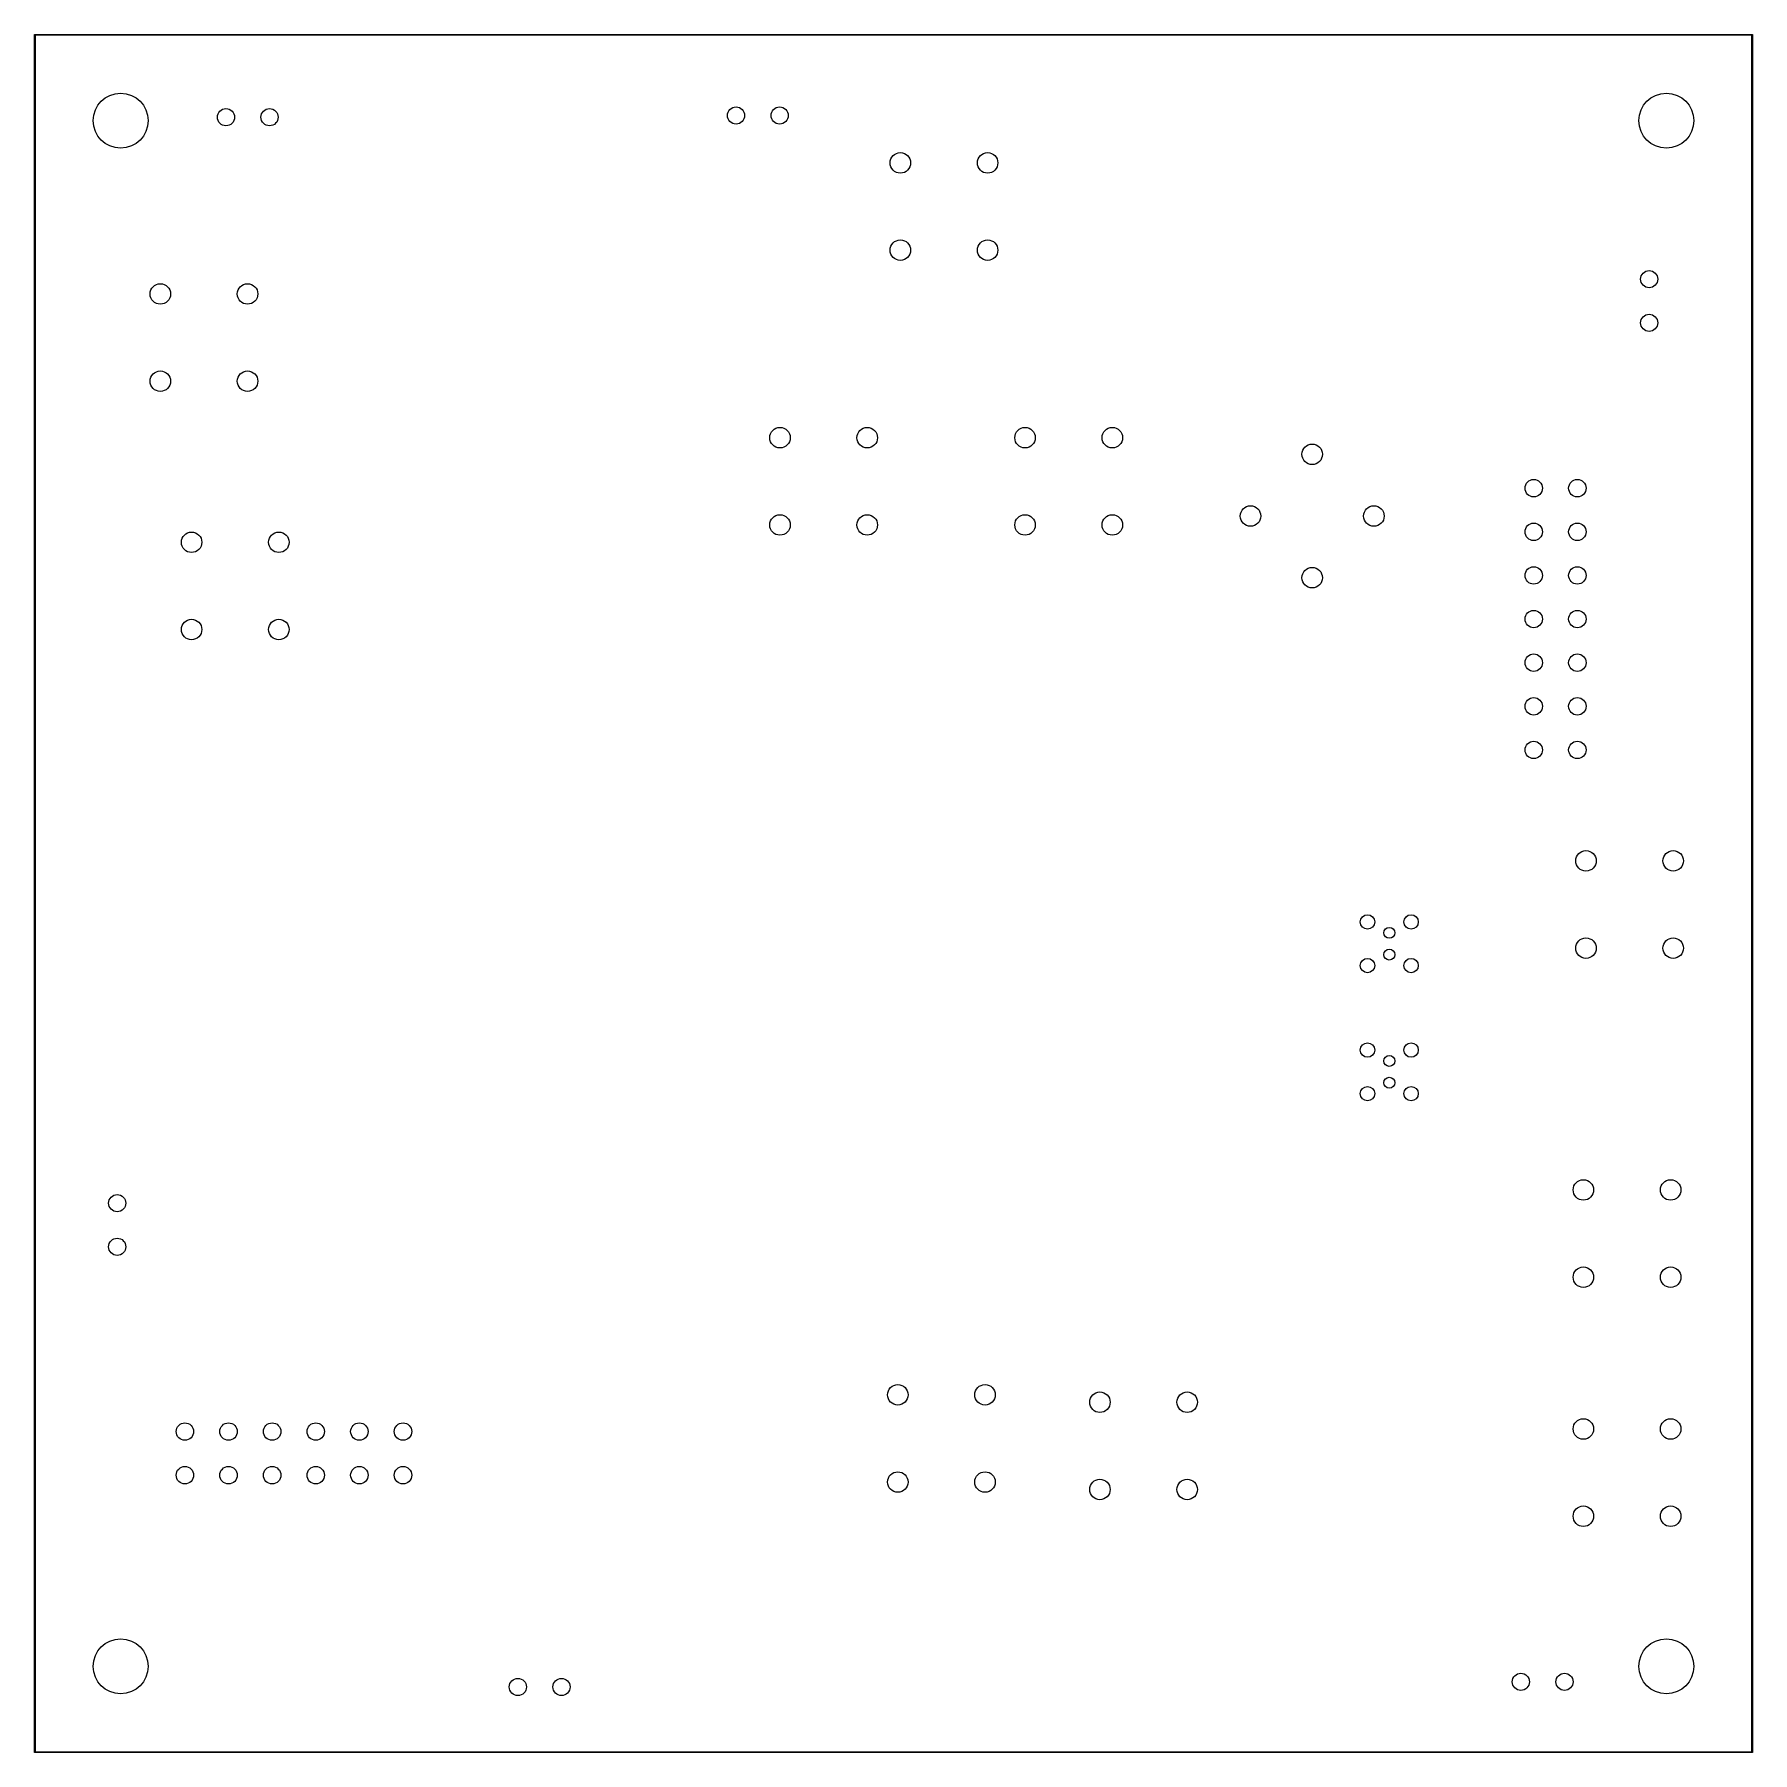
# Model space of a CAD drawing. Header units: millimetres. Extents: x 0 to 100, y 0 to 100.
import ezdxf

# ---------------------------------------------------------------- set-up
doc = ezdxf.new("R2010")
doc.units = ezdxf.units.MM
doc.layers.add('Edge.Cuts', color=254, linetype='CONTINUOUS', true_color=0xd0d2cd)

msp = doc.modelspace()

# ---------------------------------------------------------------- linework, layer by layer
at = {"layer": 'Edge.Cuts', "linetype": 'CONTINUOUS'}
for p, q in [((-0.025, 100), (-0.023097, 100.009567)), ((-0.025, 0), (-0.025, 100)), ((-0.023097, 100.009567), (-0.009567, 100.023097)), ((-0.009567, 100.023097), (0, 100.025)), ((0, 100.025), (100, 100.025)), ((0.025, 99.975), (0.025, 0.025)), ((99.975, 99.975), (0.025, 99.975)), ((99.975, 0.025), (99.975, 99.975)), ((100, 100.025), (100.009567, 100.023097)), ((100.009567, 100.023097), (100.023097, 100.009567)), ((100.023097, 100.009567), (100.025, 100)), ((100.025, 100), (100.025, 0)), ((-0.023097, -0.009567), (-0.025, 0)), ((0.025, 0.025), (99.975, 0.025)), ((100.025, 0), (100.023097, -0.009567)), ((-0.009567, -0.023097), (-0.023097, -0.009567)), ((0, -0.025), (-0.009567, -0.023097)), ((100, -0.025), (0, -0.025)), ((100.009567, -0.023097), (100, -0.025)), ((100.023097, -0.009567), (100.009567, -0.023097))]:
    msp.add_line(p, q, dxfattribs=at)
at = {"layer": 'Edge.Cuts'}
for centre, radius in [((5, 95), 1.6), ((5, 95), 1.599999), ((95, 95), 1.6), ((95, 95), 1.599999), ((11.13, 95.2), 0.5), ((11.13, 95.2), 0.5), ((13.67, 95.2), 0.5), ((13.67, 95.2), 0.5), ((40.83, 95.3), 0.5), ((40.83, 95.3), 0.5), ((43.37, 95.3), 0.5), ((43.37, 95.3), 0.5), ((50.4, 92.54), 0.5969), ((50.4, 92.54), 0.5969), ((55.48, 92.54), 0.5969), ((55.48, 92.54), 0.5969), ((50.4, 87.46), 0.5969), ((50.4, 87.46), 0.5969), ((55.48, 87.46), 0.5969), ((55.48, 87.46), 0.5969), ((94, 85.77), 0.5), ((94, 85.77), 0.5), ((7.31, 84.91), 0.5969), ((7.31, 84.91), 0.5969), ((12.39, 84.91), 0.5969), ((12.39, 84.91), 0.5969), ((94, 83.23), 0.5), ((94, 83.23), 0.5), ((7.31, 79.83), 0.5969), ((7.31, 79.83), 0.5969), ((12.39, 79.83), 0.5969), ((12.39, 79.83), 0.5969), ((43.39, 76.54), 0.5969), ((43.39, 76.54), 0.5969), ((48.47, 76.54), 0.5969), ((48.47, 76.54), 0.5969), ((57.66, 76.54), 0.5969), ((57.66, 76.54), 0.5969), ((62.74, 76.54), 0.5969), ((62.74, 76.54), 0.5969), ((74.38, 75.572102), 0.5969), ((74.38, 75.572102), 0.5969), ((87.28, 73.6), 0.508), ((87.28, 73.6), 0.508), ((89.82, 73.6), 0.508), ((89.82, 73.6), 0.508), ((43.39, 71.46), 0.5969), ((43.39, 71.46), 0.5969), ((48.47, 71.46), 0.5969), ((48.47, 71.46), 0.5969), ((57.66, 71.46), 0.5969), ((57.66, 71.46), 0.5969), ((62.74, 71.46), 0.5969), ((62.74, 71.46), 0.5969), ((70.787898, 71.98), 0.5969), ((70.787898, 71.98), 0.5969), ((77.972102, 71.98), 0.5969), ((77.972102, 71.98), 0.5969), ((9.13, 70.45), 0.5969), ((9.13, 70.45), 0.5969), ((14.21, 70.45), 0.5969), ((14.21, 70.45), 0.5969), ((87.28, 71.06), 0.508), ((87.28, 71.06), 0.508), ((89.82, 71.06), 0.508), ((89.82, 71.06), 0.508), ((74.38, 68.387898), 0.5969), ((74.38, 68.387898), 0.5969), ((87.28, 68.52), 0.508), ((87.28, 68.52), 0.508), ((89.82, 68.52), 0.508), ((89.82, 68.52), 0.508), ((87.28, 65.98), 0.508), ((87.28, 65.98), 0.508), ((89.82, 65.98), 0.508), ((89.82, 65.98), 0.508), ((9.13, 65.37), 0.5969), ((9.13, 65.37), 0.5969), ((14.21, 65.37), 0.5969), ((14.21, 65.37), 0.5969), ((87.28, 63.44), 0.508), ((87.28, 63.44), 0.508), ((89.82, 63.44), 0.508), ((89.82, 63.44), 0.508), ((87.28, 60.9), 0.508), ((87.28, 60.9), 0.508), ((89.82, 60.9), 0.508), ((89.82, 60.9), 0.508), ((87.28, 58.36), 0.508), ((87.28, 58.36), 0.508), ((89.82, 58.36), 0.508), ((89.82, 58.36), 0.508), ((90.32, 51.9), 0.5969), ((90.32, 51.9), 0.5969), ((95.4, 51.9), 0.5969), ((95.4, 51.9), 0.5969), ((77.6, 48.345), 0.4191), ((77.6, 48.345), 0.4191), ((78.87, 47.71), 0.3175), ((78.87, 47.71), 0.3175), ((80.14, 48.345), 0.4191), ((80.14, 48.345), 0.4191), ((90.32, 46.82), 0.5969), ((90.32, 46.82), 0.5969), ((95.4, 46.82), 0.5969), ((95.4, 46.82), 0.5969), ((77.6, 45.805), 0.4191), ((77.6, 45.805), 0.4191), ((78.87, 46.44), 0.3175), ((78.87, 46.44), 0.3175), ((80.14, 45.805), 0.4191), ((80.14, 45.805), 0.4191), ((77.6, 40.885), 0.4191), ((77.6, 40.885), 0.4191), ((80.14, 40.885), 0.4191), ((80.14, 40.885), 0.4191), ((78.87, 40.25), 0.3175), ((78.87, 40.25), 0.3175), ((78.87, 38.98), 0.3175), ((78.87, 38.98), 0.3175), ((77.6, 38.345), 0.4191), ((77.6, 38.345), 0.4191), ((80.14, 38.345), 0.4191), ((80.14, 38.345), 0.4191), ((90.17, 32.74), 0.5969), ((90.17, 32.74), 0.5969), ((95.25, 32.74), 0.5969), ((95.25, 32.74), 0.5969), ((4.8, 31.97), 0.5), ((4.8, 31.97), 0.5), ((4.8, 29.43), 0.5), ((4.8, 29.43), 0.5), ((90.17, 27.66), 0.5969), ((90.17, 27.66), 0.5969), ((95.25, 27.66), 0.5969), ((95.25, 27.66), 0.5969), ((50.25, 20.81), 0.5969), ((50.25, 20.81), 0.5969), ((55.33, 20.81), 0.5969), ((55.33, 20.81), 0.5969), ((62.02, 20.3781), 0.5969), ((62.02, 20.3781), 0.5969), ((67.1, 20.3781), 0.5969), ((67.1, 20.3781), 0.5969), ((8.74, 18.67), 0.508), ((8.74, 18.67), 0.508), ((11.28, 18.67), 0.508), ((11.28, 18.67), 0.508), ((13.82, 18.67), 0.508), ((13.82, 18.67), 0.508), ((16.36, 18.67), 0.508), ((16.36, 18.67), 0.508), ((18.9, 18.67), 0.508), ((18.9, 18.67), 0.508), ((21.44, 18.67), 0.508), ((21.44, 18.67), 0.508), ((90.17, 18.82), 0.5969), ((90.17, 18.82), 0.5969), ((95.25, 18.82), 0.5969), ((95.25, 18.82), 0.5969), ((8.74, 16.13), 0.508), ((8.74, 16.13), 0.508), ((11.28, 16.13), 0.508), ((11.28, 16.13), 0.508), ((13.82, 16.13), 0.508), ((13.82, 16.13), 0.508), ((16.36, 16.13), 0.508), ((16.36, 16.13), 0.508), ((18.9, 16.13), 0.508), ((18.9, 16.13), 0.508), ((21.44, 16.13), 0.508), ((21.44, 16.13), 0.508), ((50.25, 15.73), 0.5969), ((50.25, 15.73), 0.5969), ((55.33, 15.73), 0.5969), ((55.33, 15.73), 0.5969), ((62.02, 15.2981), 0.5969), ((62.02, 15.2981), 0.5969), ((67.1, 15.2981), 0.5969), ((67.1, 15.2981), 0.5969), ((90.17, 13.74), 0.5969), ((90.17, 13.74), 0.5969), ((95.25, 13.74), 0.5969), ((95.25, 13.74), 0.5969), ((5, 5), 1.6), ((5, 5), 1.599999), ((95, 5), 1.6), ((95, 5), 1.599999), ((28.13, 3.8), 0.5), ((28.13, 3.8), 0.5), ((30.67, 3.8), 0.5), ((30.67, 3.8), 0.5), ((86.53, 4.1), 0.5), ((86.53, 4.1), 0.5), ((89.07, 4.1), 0.5), ((89.07, 4.1), 0.5)]:
    msp.add_circle(centre, radius, dxfattribs=at)

doc.saveas('drawing.dxf')
